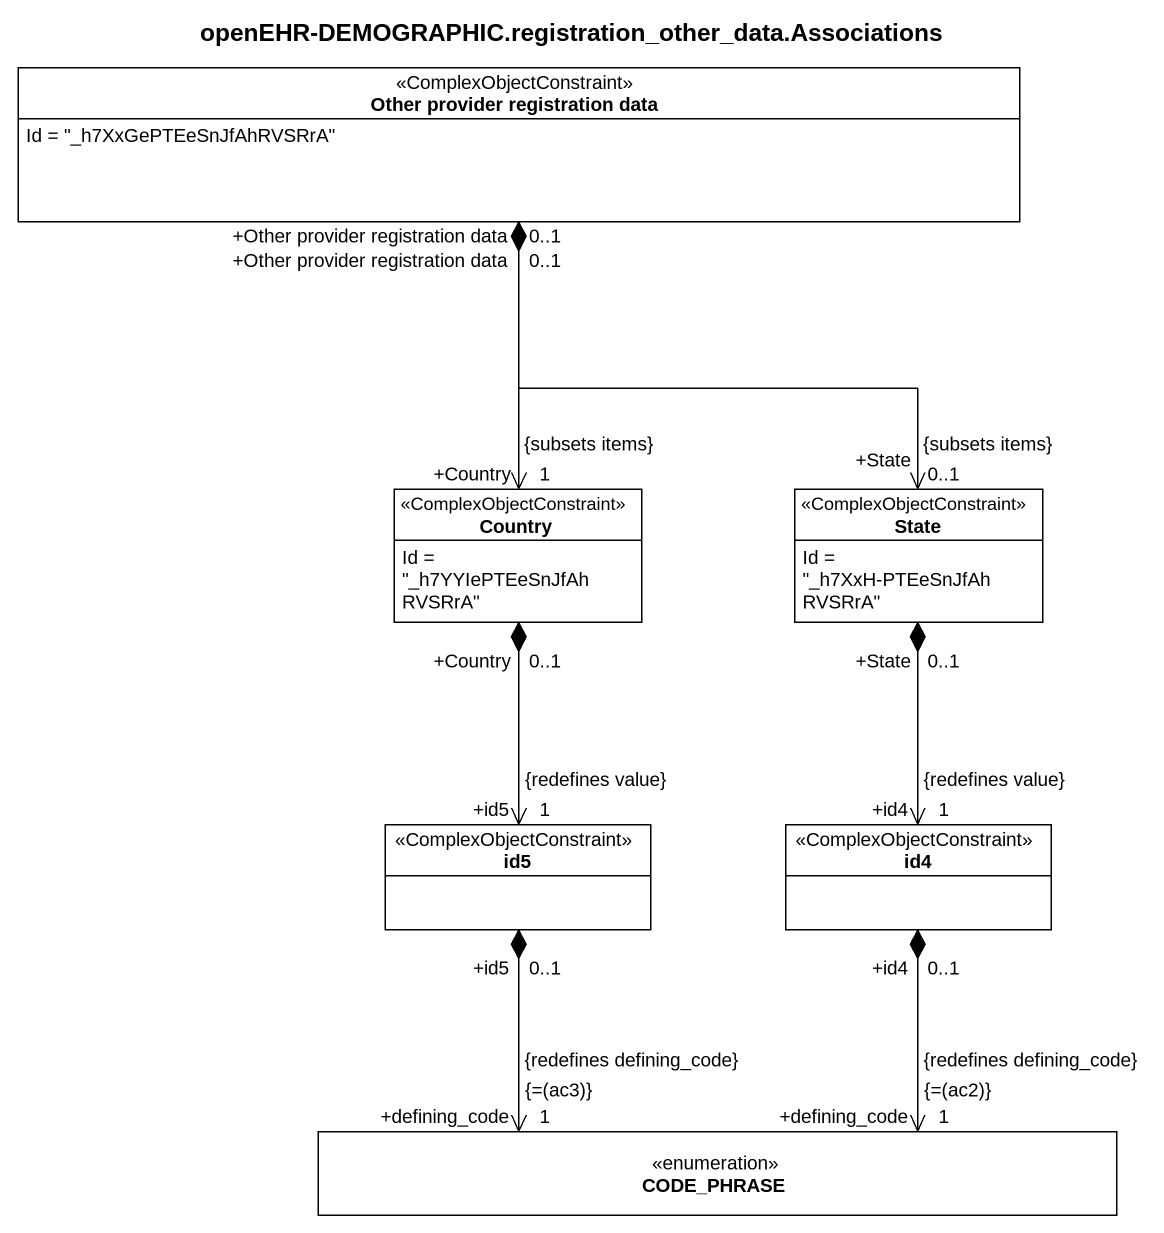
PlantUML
@startuml
title openEHR-DEMOGRAPHIC.registration_other_data.Associations
hide circle
hide empty members
class "Other provider registration data" as Other_provider_registration <<ComplexObjectConstraint>> {
  Id = "_h7XxGePTEeSnJfAhRVSRrA"
}
class Country <<ComplexObjectConstraint>> {
  Id = "_h7YYIePTEeSnJfAhRVSRrA"
}
class "State" as State_ <<ComplexObjectConstraint>> {
  Id = "_h7XxH-PTEeSnJfAhRVSRrA"
}
class id5 <<ComplexObjectConstraint>>
class id4 <<ComplexObjectConstraint>>
enum CODE_PHRASE
Other_provider_registration "+Other provider registration data\n0..1" *--> "+Country\n1\n{subsets items}" Country
Other_provider_registration "+Other provider registration data\n0..1" *--> "+State\n0..1\n{subsets items}" State_
Country "+Country\n0..1" *--> "+id5\n1\n{redefines value}" id5
State_ "+State\n0..1" *--> "+id4\n1\n{redefines value}" id4
id5 "+id5\n0..1" *--> "+defining_code\n1\n{=(ac3)}\n{redefines defining_code}" CODE_PHRASE
id4 "+id4\n0..1" *--> "+defining_code\n1\n{=(ac2)}\n{redefines defining_code}" CODE_PHRASE
@enduml
